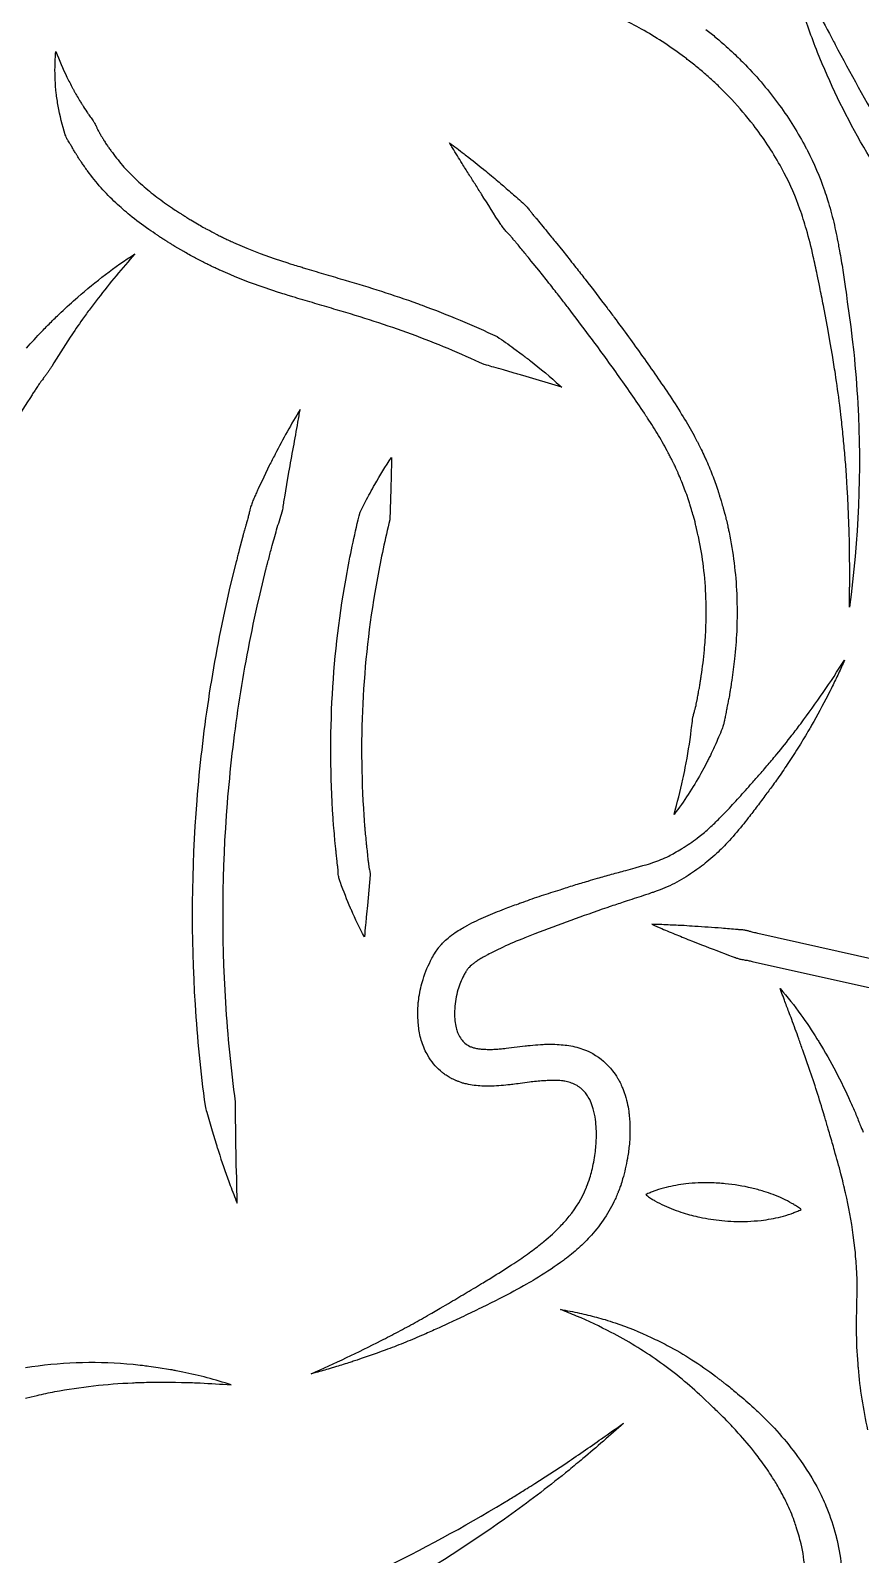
# Model space of a CAD drawing. Header units: millimetres. Extents: x 4236 to 5436, y 1579 to 2339.
# Drawn here: x 4753.8 to 4809.4, y 1769.5 to 1871.5 of the extents above; entities that cross this region are included whole.
import ezdxf

# ---------------------------------------------------------------- set-up
doc = ezdxf.new("R2010")
doc.units = ezdxf.units.MM
doc.layers.add('Default', color=70, linetype='Continuous')

msp = doc.modelspace()

# ---------------------------------------------------------------- linework, layer by layer
at = {"layer": 'Default'}
for points in [[(4805.22, 1875.29, -0.000411), (4805.42, 1874.93), (4806.19, 1873.47, 0.000847), (4807.34, 1871.3, 0.000712), (4807.72, 1870.58, 0.007227), (4810.87, 1864.88, 0.006661), (4813.76, 1859.97, 0.000752), (4814.18, 1859.27), (4816.75, 1855.08, -0.000829), (4817.08, 1854.55, -0.002846), (4817.39, 1854.01, -0.003219), (4817.6, 1853.65, -0.01153), (4816.84, 1854.35, -0.005554), (4816.39, 1854.79, -0.009245), (4815.53, 1855.69, -0.00248), (4815.25, 1855.99, -0.019993), (4813.11, 1858.53, -0.035217), (4809.43, 1864.06, -0.03469), (4806.55, 1870.04, -0.019444), (4805.44, 1873.17, -0.008634), (4805.1, 1874.36, -0.003377), (4804.99, 1874.76, -0.016865), (4804.63, 1876.38, -0.004638), (4804.93, 1875.84, -0.002238)], [(4758.2, 1865.14, -0.005227), (4758.23, 1865.09, -0.000159), (4758.26, 1865.01, 0.004514), (4758.28, 1864.96, 0.008241), (4758.31, 1864.91, 0.011123), (4758.38, 1864.77, 0.003555), (4758.42, 1864.7, 0.002217), (4758.46, 1864.63, 0.001744), (4758.51, 1864.53, 0.006348), (4758.57, 1864.43, 0.00658), (4758.62, 1864.36, -0.002255), (4758.66, 1864.3, -0.000731), (4758.78, 1864.1, 0.005365), (4758.86, 1863.97, 0.009025), (4758.95, 1863.84, 0.000293), (4759.08, 1863.64, 0.006967), (4759.24, 1863.42, 0.004934), (4759.31, 1863.33, 0.022431), (4760.09, 1862.36, 0.021993), (4760.97, 1861.47, 0.020618), (4761.92, 1860.64, 0.015479), (4762.94, 1859.88, 0.006141), (4763.47, 1859.51, 0.003191), (4763.61, 1859.43, 0.001635), (4763.75, 1859.34, -0.000657), (4763.95, 1859.21, -0.000737), (4764.02, 1859.17, -0.001298), (4764.16, 1859.08, 0.000775), (4764.36, 1858.95, 0.002106), (4764.5, 1858.86, 0.001394), (4764.57, 1858.82), (4765.12, 1858.5, 0.010524), (4765.47, 1858.29, 0.003662), (4765.69, 1858.18, 0.002658), (4766.26, 1857.88, 0.008943), (4766.4, 1857.8, 0.005187), (4766.55, 1857.73, 0.001429), (4766.69, 1857.66, -0.002327), (4766.84, 1857.59, -0.001616), (4766.98, 1857.52, 0.000969), (4767.2, 1857.42, 0.002623), (4767.35, 1857.35, 0.001735), (4767.42, 1857.32), (4768.01, 1857.06), (4768.31, 1856.93), (4769.22, 1856.58), (4770.14, 1856.25), (4771.07, 1855.94, -0.00125), (4771.39, 1855.84, 0.000866), (4771.86, 1855.7, 0.002163), (4772.17, 1855.6, 0.001416), (4772.33, 1855.55, 0.001316), (4772.97, 1855.36, 0.000595), (4774.26, 1854.98, -0.000371), (4774.9, 1854.79, -0.015489), (4779.74, 1853.23, -0.001253), (4780.06, 1853.11, -0.021076), (4785.09, 1851.01, -0.005831), (4786.21, 1850.22), (4786.77, 1849.81, -0.002859), (4787.04, 1849.6, -0.001268), (4787.31, 1849.39, -0.01829), (4789.29, 1847.73, -0.001463), (4789.42, 1847.62), (4786.8, 1848.4, -0.001344), (4786.48, 1848.5, -0.00188), (4786.15, 1848.59), (4785.51, 1848.78, 0.000578), (4784.86, 1848.96, 0.002265), (4784.38, 1849.1, 0.00106), (4784.21, 1849.14, 0.0209), (4779.35, 1851.17, 0.009215), (4776.85, 1852.03, 0.007637), (4774.31, 1852.81, 0.000747), (4773.03, 1853.19, -0.001721), (4771.74, 1853.57, -0.002812), (4771.41, 1853.67, -0.001468), (4771.09, 1853.77, 0.000429), (4770.6, 1853.92, 0.000581), (4770.44, 1853.97), (4769.47, 1854.3), (4768.49, 1854.64), (4767.53, 1855.02), (4767.21, 1855.16), (4766.57, 1855.43, -0.003332), (4766.41, 1855.51, -0.001756), (4766.26, 1855.58, 0.00051), (4766.02, 1855.69, 0.000694), (4765.94, 1855.73, 0.002049), (4765.78, 1855.81, -0.001436), (4765.63, 1855.88, -0.00688), (4765.43, 1855.98, -0.006305), (4765.32, 1856.04, -0.00327), (4764.63, 1856.4, -0.007649), (4764.25, 1856.61, -0.004573), (4764.1, 1856.7), (4763.5, 1857.05, -0.002697), (4763.35, 1857.14, -0.001424), (4763.2, 1857.24, 0.000414), (4762.98, 1857.38, 0.000563), (4762.91, 1857.42, 0.001292), (4762.76, 1857.51, -0.000973), (4762.54, 1857.65, -0.002347), (4762.4, 1857.75, -0.001537), (4762.33, 1857.8, -0.006022), (4761.75, 1858.19, -0.017193), (4760.49, 1859.14, -0.017968), (4759.55, 1859.96, -0.021964), (4758.55, 1860.98, -0.022863), (4757.65, 1862.1, -0.008351), (4757.49, 1862.32, -0.002958), (4757.39, 1862.46, -0.000774), (4757.24, 1862.68, -0.010681), (4757.11, 1862.87, -0.003535), (4757.04, 1862.98, -0.001198), (4756.95, 1863.13, 0.002637), (4756.85, 1863.29, -0.008458), (4756.78, 1863.4, -0.004455), (4756.71, 1863.52, 0.0006), (4756.62, 1863.67, 0.004906), (4756.56, 1863.79, 0.00846), (4756.48, 1863.9, -0.001606), (4756.39, 1864.05, -0.006296), (4756.32, 1864.17, -0.021622), (4756.22, 1864.37, -0.025432), (4756.15, 1864.53, -0.032641), (4755.68, 1866.45, -0.016191), (4755.55, 1867.32, -0.031437), (4755.47, 1869.07, -0.020764), (4755.52, 1870.1, 0.018396), (4756.27, 1868.39, 0.009946), (4756.64, 1867.65, 0.005523), (4756.68, 1867.58, 0.003508), (4756.72, 1867.51, 0.00151), (4756.76, 1867.44, 0.000181), (4756.8, 1867.36, -0.002525), (4756.84, 1867.29, 0.001793), (4756.9, 1867.18, 0.007382), (4756.96, 1867.08, 0.00371), (4757.17, 1866.73, 0.00695), (4757.3, 1866.52, 0.012694), (4757.61, 1866.05, 0.003504), (4757.74, 1865.85, 0.002774), (4757.93, 1865.59, 0.000864), (4758.02, 1865.46, -0.006), (4758.07, 1865.38, -0.011278), (4758.12, 1865.3, -0.02102), (4758.18, 1865.19, -0.009447)], [(4798.37, 1826.18, 0.00351), (4798.39, 1826.25, 0.000843), (4798.42, 1826.39), (4798.5, 1826.77, -0.001413), (4798.53, 1826.96, 0.001009), (4798.58, 1827.24, 0.002498), (4798.62, 1827.43, 0.00164), (4798.64, 1827.53, -0.001728), (4798.67, 1827.72, 0.001147), (4798.71, 1828.01, 0.004566), (4798.76, 1828.3, 0.012341), (4798.97, 1830.03, 0.013004), (4799.06, 1831.38, 0.041493), (4798.91, 1835.6, 0.020568), (4798.6, 1837.49, 0.008801), (4798.58, 1837.58, 0.005223), (4798.56, 1837.68, 0.002671), (4798.51, 1837.86), (4798.42, 1838.28, -0.001809), (4798.38, 1838.42, 0.004954), (4798.36, 1838.52, 0.006607), (4798.34, 1838.61), (4798.23, 1838.98, 0.003657), (4798.1, 1839.44, 0.007665), (4798.02, 1839.71, -0.001923), (4797.99, 1839.8, 0.001195), (4797.95, 1839.94, 0.005026), (4797.9, 1840.08), (4797.78, 1840.44, 0.012143), (4797.4, 1841.41, 0.007272), (4797.22, 1841.85, 0.005807), (4797.14, 1842.03, 0.003356), (4797.06, 1842.2, 0.000148), (4796.94, 1842.46, -0.000764), (4796.9, 1842.54, -0.001648), (4796.81, 1842.71, 0.002363), (4796.68, 1842.97, 0.007173), (4796.55, 1843.22, 0.013771), (4795.89, 1844.4, 0.009235), (4795.16, 1845.55, 0.00192), (4794.95, 1845.88, 0.004909), (4794.06, 1847.18, 0.00305), (4793.15, 1848.48, 0.006002), (4791.28, 1851.05, 0.0045), (4789.84, 1852.95, 0.001009), (4789.35, 1853.58, 0.000707), (4788.74, 1854.36, 0.002215), (4788.37, 1854.83), (4787.87, 1855.45), (4787.37, 1856.07, 0.002784), (4786.87, 1856.68, 0.000875), (4786.36, 1857.3, -0.001049), (4786.23, 1857.45, 0.002762), (4786.07, 1857.64, 0.007461), (4785.91, 1857.83, 0.004356), (4785.84, 1857.9, -0.00204), (4785.67, 1858.08, -0.00591), (4785.57, 1858.19, -0.025423), (4785.39, 1858.42, -0.011671), (4785.33, 1858.51, -0.000662), (4784.04, 1860.54, -0.0007), (4783.61, 1861.23, -0.002186), (4783.17, 1861.91, -0.001152), (4782.74, 1862.6, -0.000665), (4782.42, 1863.12, -0.002543), (4782.1, 1863.64, -0.002929), (4781.89, 1863.99, -0.004303), (4782.38, 1863.62, -0.00219), (4782.87, 1863.25, -0.000515), (4783.19, 1863, -0.003256), (4784.3, 1862.11, -0.000715), (4784.46, 1861.98, -0.003011), (4784.93, 1861.59, -0.00103), (4785.7, 1860.93, -0.000779), (4786.47, 1860.26, -0.002619), (4786.92, 1859.86, -0.026218), (4787.1, 1859.68, -0.01047), (4787.19, 1859.56, -0.006297), (4787.29, 1859.44, -0.002021), (4787.44, 1859.24, 0.006974), (4787.53, 1859.12, 0.004774), (4787.63, 1859, 0.001797), (4787.69, 1858.93), (4787.95, 1858.62, -0.001632), (4788.72, 1857.68, -0.001695), (4788.97, 1857.37), (4789.48, 1856.75), (4789.98, 1856.12, -0.002591), (4790.36, 1855.64, -0.000718), (4790.98, 1854.85, -0.003623), (4792.45, 1852.93, -0.001788), (4792.93, 1852.29, -0.005953), (4794.83, 1849.68, -0.002675), (4795.76, 1848.36, -0.004549), (4796.67, 1847.02, -0.009362), (4797.55, 1845.63, -0.012862), (4798.28, 1844.38, -0.002165), (4798.38, 1844.19, -0.005308), (4798.47, 1844.01, -0.00309), (4798.57, 1843.82, -0.001784), (4798.76, 1843.45, -0.0026), (4798.98, 1842.97, -0.007115), (4799.11, 1842.69, -0.014607), (4799.55, 1841.62, -0.005114), (4799.73, 1841.13), (4799.86, 1840.73, -0.004087), (4799.9, 1840.63, -0.002071), (4799.93, 1840.53, 0.00063), (4799.99, 1840.33, -0.008357), (4800.07, 1840.08, -0.002997), (4800.11, 1839.93, -0.003038), (4800.22, 1839.53), (4800.34, 1839.13, -0.007174), (4800.36, 1839.05, -0.004796), (4800.38, 1838.98, -0.002707), (4800.41, 1838.82, 0.003491), (4800.44, 1838.72), (4800.53, 1838.32, -0.003975), (4800.59, 1838.06, -0.008501), (4800.62, 1837.91, -0.040327), (4801.13, 1833.78, -0.022247), (4801.13, 1831.28, -0.016522), (4800.98, 1829.43, -0.009477), (4800.8, 1828, -0.00386), (4800.77, 1827.8, -0.001915), (4800.74, 1827.59, 0.000477), (4800.69, 1827.29, 0.000715), (4800.67, 1827.18, -0.00317), (4800.64, 1826.98, -0.001712), (4800.6, 1826.78, 0.000347), (4800.54, 1826.47, 0.000602), (4800.52, 1826.37, -0.001041), (4800.48, 1826.17, 0.00083), (4800.42, 1825.86, 0.001947), (4800.38, 1825.66, 0.001272), (4800.35, 1825.51, 0.002674), (4800.32, 1825.35, -0.003139), (4800.3, 1825.25, -0.00622), (4800.28, 1825.15, -0.018336), (4800.25, 1825.03, -0.014579), (4800.21, 1824.9, -0.01081), (4800.16, 1824.75, -0.006802), (4799.92, 1824.18, -0.005106), (4799.66, 1823.61, -0.002342), (4799.49, 1823.23, 0.001646), (4799.4, 1823.04, -0.001716), (4799.26, 1822.76, -0.005912), (4799.12, 1822.49), (4798.93, 1822.12), (4798.73, 1821.76, -0.03521), (4796.94, 1819.02, 0.012774), (4797.52, 1821.37, 0.005502), (4797.69, 1822.15, 0.018185), (4798.09, 1824.68, 0.004842), (4798.16, 1825.26, -0.017884), (4798.18, 1825.43, -0.013092), (4798.23, 1825.64, -0.00733), (4798.26, 1825.78, -0.001071), (4798.3, 1825.92, 0.004232), (4798.33, 1826.02, 0.011287), (4798.36, 1826.11, 0.005864)], [(4766.33, 1796.71, 0.002773), (4766.37, 1796.61), (4766.5, 1796.2, 0.011728), (4767.21, 1794.18, 0.004686), (4767.67, 1792.98, 0.001272), (4767.67, 1793.08, 0.003909), (4767.66, 1793.62, -0.0001), (4767.65, 1794.05, -0.003092), (4767.64, 1794.47, -0.002661), (4767.64, 1794.69), (4767.61, 1795.54), (4767.6, 1796.39, -0.004372), (4767.56, 1799.77, -0.017513), (4766.91, 1806.42, -0.035447), (4767.02, 1819.77, -0.016802), (4767.78, 1826.41, -0.017464), (4769.02, 1832.97), (4769.2, 1833.79), (4769.6, 1835.41, -0.001035), (4769.62, 1835.51, -0.001857), (4769.7, 1835.82, 0.000847), (4769.81, 1836.22, -0.004022), (4770.02, 1837.03, -0.004763), (4770.36, 1838.23, -0.003241), (4770.73, 1839.43, 0.002208), (4770.76, 1839.64, 0.001137), (4770.79, 1839.85, -0.000919), (4770.86, 1840.27), (4771, 1841.1), (4771.14, 1841.93, 0.003688), (4771.29, 1842.77, -0.001478), (4771.44, 1843.6, 0.000492), (4771.74, 1845.28, 0.001944), (4771.89, 1846.13, 0.018366), (4770.21, 1843.13, 0.003624), (4769.82, 1842.37), (4769.45, 1841.6), (4769.08, 1840.82, -0.000411), (4768.99, 1840.62, 0.000689), (4768.86, 1840.33, 0.003041), (4768.72, 1840.03, 0.026783), (4768.62, 1839.73, 0.008623), (4768.57, 1839.58, 0.005419), (4768.53, 1839.42, 0.002496), (4768.47, 1839.16, -0.007004), (4768.4, 1838.9, -0.002846), (4768.32, 1838.6, 0.002059), (4768.26, 1838.39, -0.000662), (4768.23, 1838.29, -0.000538), (4768.14, 1837.98, 0.001575), (4768.08, 1837.78, 0.003025), (4768.03, 1837.57), (4767.81, 1836.74, -0.000402), (4767.76, 1836.54, 0.000617), (4767.68, 1836.23, 0.002814), (4767.6, 1835.92), (4767.19, 1834.26), (4767, 1833.43, 0.017663), (4765.74, 1826.72, 0.01666), (4764.96, 1819.94, 0.035401), (4764.85, 1806.29, 0.017479), (4765.52, 1799.5, 0.000277), (4765.63, 1799.08, 0.001179), (4765.81, 1798.46, 0.002555), (4765.99, 1797.84), (4766.26, 1796.97, -0.000482), (4766.3, 1796.82, 0.00145)], [(4774.44, 1815.05, -0.003836), (4774.44, 1815.11, -0.001355), (4774.43, 1815.21, 0.010816), (4774.43, 1815.31, 0.007377), (4774.42, 1815.4, 0.002859), (4774.41, 1815.47, 0.001076), (4774.4, 1815.6, -0.003449), (4774.38, 1815.72, -0.003954), (4774.34, 1816.11, -0.001806), (4774.3, 1816.49, -0.000408), (4774.27, 1816.75, -0.00404), (4774.23, 1817.13, -0.001866), (4774.2, 1817.52, -0.000439), (4774.18, 1817.77, -0.00376), (4774.14, 1818.16, -0.002073), (4774.11, 1818.55, -0.000632), (4774.1, 1818.8, -0.031526), (4774.05, 1827.04, -0.031726), (4775.03, 1835.22, -0.015863), (4775.9, 1839.25, -0.003605), (4776.26, 1839.96, -0.011124), (4776.89, 1841.11, -0.021056), (4778.01, 1842.91, -0.003227), (4778, 1842.38, -0.001906), (4777.99, 1841.85, -0.00109), (4777.96, 1840.81), (4777.9, 1838.75, 0.016094), (4777.06, 1834.85, 0.031715), (4776.11, 1826.93, 0.031786), (4776.16, 1818.94, 0.000931), (4776.18, 1818.57, 0.00248), (4776.21, 1818.2, 0.002686), (4776.23, 1817.95, 0.000843), (4776.28, 1817.45, 0.003129), (4776.31, 1817.08, 0.001459), (4776.33, 1816.96, 0.00078), (4776.38, 1816.46, 0.003047), (4776.42, 1816.09, 0.001426), (4776.43, 1815.96, -0.003437), (4776.44, 1815.9, -0.002082), (4776.46, 1815.78, 0.002832), (4776.47, 1815.68, 0.006027), (4776.48, 1815.59, 0.009608), (4776.5, 1815.47, 0.007243), (4776.52, 1815.38, -0.000912), (4776.55, 1815.22, -0.030097), (4776.57, 1815.1, -0.02268), (4776.57, 1814.97), (4776.39, 1812.92, -0.000387), (4776.32, 1812.14, -0.001833), (4776.27, 1811.62, -0.004885), (4776.19, 1810.83, -0.022126), (4775.32, 1812.62, -0.001289), (4775.27, 1812.74, -0.015811), (4774.59, 1814.45, -0.002036), (4774.5, 1814.7, -0.032576), (4774.47, 1814.83, -0.020775), (4774.44, 1814.99, -0.006366)], [(4781.93, 1801.39, -0.003077), (4781.88, 1801.42), (4781.67, 1801.55, -0.011149), (4781.55, 1801.63, -0.006882), (4781.43, 1801.73, -0.002388), (4781.34, 1801.8, -0.000528), (4781.29, 1801.84, -0.082123), (4780.45, 1802.87, -0.028065), (4780.22, 1803.31, -0.050538), (4779.91, 1804.27, -0.018789), (4779.83, 1804.73, -0.007068), (4779.81, 1804.93, -0.044759), (4779.79, 1806.2, -0.009278), (4779.81, 1806.49, -0.038178), (4780.04, 1807.7, -0.009512), (4780.12, 1807.97, -0.050155), (4780.72, 1809.39, -0.018378), (4780.95, 1809.79, -0.018988), (4781.17, 1810.1, 0.001815), (4781.25, 1810.19, -0.003708), (4781.32, 1810.28, -0.006313), (4781.38, 1810.34, -0.009679), (4781.48, 1810.44), (4781.63, 1810.6), (4781.8, 1810.74, -0.02514), (4782.28, 1811.11, -0.015293), (4782.68, 1811.36, -0.006943), (4783, 1811.54, -0.001093), (4783.08, 1811.59, -0.020937), (4784.33, 1812.19, -0.009661), (4785.58, 1812.69, -0.005638), (4786.51, 1813.04, -0.001591), (4786.82, 1813.15, -0.004067), (4787.44, 1813.37, -0.00279), (4788.06, 1813.58, -0.001592), (4788.69, 1813.78, -0.000788), (4789.31, 1813.98, -0.001016), (4790.24, 1814.28, -0.002674), (4791.18, 1814.56, -0.002885), (4791.81, 1814.75, -0.002677), (4792.75, 1815.01, -0.001334), (4793.7, 1815.27, -0.000394), (4794.32, 1815.44, 0.001229), (4794.62, 1815.53, 0.00231), (4794.93, 1815.61, 0.007972), (4795.51, 1815.79, 0.038397), (4796.58, 1816.23, 0.012757), (4796.97, 1816.44, 0.010123), (4797.43, 1816.71, 0.003025), (4797.62, 1816.83, 0.024306), (4798.61, 1817.53, 0.018499), (4799.32, 1818.12, 0.012775), (4799.99, 1818.77, 0.00586), (4800.43, 1819.21, 0.004584), (4800.86, 1819.68, 0.003037), (4801.29, 1820.15, 0.001652), (4801.72, 1820.63, 0.000745), (4802.15, 1821.11, 0.001476), (4802.69, 1821.72, 0.002866), (4803, 1822.08, 0.003333), (4803.31, 1822.45, 0.001637), (4803.62, 1822.82, 0.000464), (4803.83, 1823.06, 0.007847), (4804.83, 1824.32, 0.003501), (4805.42, 1825.09, 0.019589), (4808.35, 1829.35, -0.00745), (4807.95, 1828.46, -0.005295), (4807.53, 1827.58, -0.002178), (4807.24, 1826.99, -0.012796), (4806.15, 1824.99, -0.002), (4805.99, 1824.71, -0.00825), (4805.31, 1823.59, -0.006658), (4804.6, 1822.49, -0.007491), (4803.96, 1821.54, -0.000879), (4803.86, 1821.41, -0.003285), (4803.58, 1821.01, -0.001484), (4803.09, 1820.35, -0.002451), (4802.51, 1819.57, -0.004263), (4801.91, 1818.79, -0.003808), (4801.5, 1818.27, -0.018886), (4800.51, 1817.13, -0.01964), (4799.66, 1816.29, -0.010442), (4799.14, 1815.84, -0.013861), (4798.66, 1815.47, -0.002329), (4798.59, 1815.42, -0.009619), (4798.03, 1815.03, -0.015193), (4797.44, 1814.66, -0.03841), (4796.15, 1814.03, -0.010316), (4795.59, 1813.82, -0.002902), (4795.35, 1813.74, -0.002254), (4795.03, 1813.63, -0.000665), (4794.88, 1813.58, 0.000787), (4793.65, 1813.18, 0.00208), (4792.73, 1812.87, 0.000938), (4792.43, 1812.77, 0.004827), (4790.01, 1811.92, 0.005047), (4787.61, 1811.02, 0.005077), (4786.73, 1810.67, 0.011513), (4785.3, 1810.05, 0.010889), (4784.75, 1809.78, 0.005256), (4784.36, 1809.57, 0.001241), (4784.23, 1809.5, 0.00899), (4783.92, 1809.32, 0.010655), (4783.7, 1809.18, 0.010577), (4783.54, 1809.07, 0.019316), (4783.36, 1808.92), (4783.28, 1808.85), (4783.21, 1808.77, 0.028238), (4783.14, 1808.7, -0.005599), (4783.08, 1808.63, 0.016387), (4782.98, 1808.48, 0.018559), (4782.85, 1808.24, 0.050327), (4782.46, 1807.27, 0.053281), (4782.24, 1806.03, 0.037644), (4782.24, 1805.32, 0.007841), (4782.25, 1805.2, 0.032295), (4782.34, 1804.73, 0.032294), (4782.44, 1804.41, 0.012775), (4782.48, 1804.32, 0.050778), (4782.68, 1803.97, 0.058251), (4782.92, 1803.71, 0.071503), (4783.26, 1803.49, 0.029599), (4783.46, 1803.41, 0.011626), (4783.56, 1803.39, 0.026794), (4783.83, 1803.33, 0.017041), (4784.07, 1803.3, 0.014022), (4784.32, 1803.29, 0.00938), (4784.52, 1803.28, 0.011638), (4784.87, 1803.29, 0.00838), (4785.23, 1803.32, 0.004654), (4785.53, 1803.35, 0.001877), (4785.69, 1803.36), (4786.96, 1803.52, -0.002591), (4787.3, 1803.55, -0.009795), (4787.99, 1803.61, -0.006776), (4788.35, 1803.63, -0.010998), (4788.81, 1803.63, -0.018194), (4789.38, 1803.6, -0.018496), (4789.88, 1803.54, -0.0527), (4790.94, 1803.26, -0.033771), (4791.49, 1803, -0.101248), (4792.82, 1801.86, -0.030618), (4793.15, 1801.37, -0.011757), (4793.28, 1801.14, -0.012555), (4793.44, 1800.81, -0.015127), (4793.55, 1800.53, -0.009002), (4793.6, 1800.39, -0.028508), (4793.79, 1799.72, -0.01935), (4793.9, 1799.15, -0.007992), (4793.93, 1798.87, -0.047742), (4793.95, 1797.05, -0.018593), (4793.84, 1796.16, -0.00329), (4793.81, 1795.99, -0.028238), (4793.49, 1794.61, -0.010524), (4793.36, 1794.18, -0.008897), (4793.25, 1793.88, 0.001087), (4793.2, 1793.76, -0.004427), (4793.17, 1793.67, -0.007627), (4793.13, 1793.59, -0.001454), (4793.06, 1793.42, -0.002935), (4792.99, 1793.25, -0.074668), (4791.4, 1790.85, -0.027403), (4790.53, 1789.98, -0.021441), (4789.6, 1789.21, -0.005018), (4789.32, 1789.01, -0.022753), (4787.63, 1787.9, -0.006222), (4787.06, 1787.57, -0.01069), (4785.32, 1786.63, -0.004658), (4784.15, 1786.05, -0.002294), (4782.98, 1785.48, -0.000594), (4782.39, 1785.2), (4781.8, 1784.93), (4781.21, 1784.65, -0.000813), (4780.76, 1784.45, -0.00251), (4780.31, 1784.25, -0.002804), (4780.01, 1784.12, -0.00481), (4778.81, 1783.62, -0.00645), (4777.59, 1783.15, -0.010725), (4775.44, 1782.4, -0.001374), (4775.13, 1782.3, -0.003072), (4774.2, 1782.01, -0.001673), (4773.89, 1781.92, -0.00432), (4773.42, 1781.78, -0.003069), (4772.95, 1781.65, -0.001307), (4772.63, 1781.57, 0.014448), (4777.31, 1783.79, 0.003135), (4778.46, 1784.38, 0.004753), (4779.59, 1785, 0.0008), (4780.15, 1785.31, 0.001992), (4780.71, 1785.63), (4781.26, 1785.95), (4781.82, 1786.28, 0.000624), (4782.94, 1786.94, 0.002539), (4784.04, 1787.6, 0.001969), (4784.86, 1788.1, 0.009157), (4786.21, 1788.96, 0.00951), (4787.24, 1789.67, 0.013289), (4788.1, 1790.33, 0.002271), (4788.22, 1790.43, 0.029261), (4789.33, 1791.45, 0.020182), (4789.92, 1792.11, 0.071901), (4791.05, 1794.01, 0.002484), (4791.08, 1794.08, 0.016572), (4791.29, 1794.68, 0.016059), (4791.43, 1795.17, 0.028074), (4791.65, 1796.32, 0.02601), (4791.73, 1797.34, 0.039626), (4791.67, 1798.6, 0.036014), (4791.52, 1799.31, 0.036855), (4791.33, 1799.83, 0.035918), (4791.14, 1800.18, 0.030409), (4790.94, 1800.44, -0.00107), (4790.83, 1800.55), (4790.76, 1800.62), (4790.68, 1800.69, -0.005901), (4790.6, 1800.75, 0.007368), (4790.52, 1800.81), (4790.44, 1800.86), (4790.34, 1800.91, 0.045043), (4789.98, 1801.06, 0.032548), (4789.62, 1801.15, 0.008899), (4789.51, 1801.17, 0.026117), (4789.06, 1801.21, 0.020545), (4788.52, 1801.2, 0.00937), (4788.16, 1801.18, 0.007981), (4787.71, 1801.14, 0.00539), (4787.25, 1801.09, 0.00065), (4786.62, 1801, -0.001883), (4786.13, 1800.94, -0.000997), (4785.96, 1800.92, -0.007688), (4785.36, 1800.86, -0.013293), (4784.73, 1800.82, -0.004737), (4784.54, 1800.82, -0.014529), (4784.06, 1800.83, -0.045413), (4783.04, 1800.97, -0.005384), (4782.94, 1800.99, 0.00257), (4782.83, 1801.02, -0.00758), (4782.72, 1801.05), (4782.51, 1801.13, -0.013635), (4782.43, 1801.15, -0.009934), (4782.35, 1801.19, -0.006509), (4782.27, 1801.22, -0.003278), (4782.19, 1801.26, -0.001111), (4782.08, 1801.31, -0.015925), (4782.02, 1801.34, -0.010588)], [(4795.59, 1793.79, 0.01182), (4795.34, 1793.69, 0.019326), (4795.04, 1793.56, 0.008733), (4795.15, 1793.47, 0.016756), (4795.42, 1793.29, 0.009335), (4795.65, 1793.15, 0.020798), (4796.28, 1792.83, 0.032872), (4797.55, 1792.34, 0.024254), (4798.67, 1792.05, 0.027237), (4800.13, 1791.83, 0.015123), (4800.94, 1791.77, 0.037441), (4802.76, 1791.84, 0.033216), (4804.09, 1792.08, 0.020917), (4804.77, 1792.28, 0.004311), (4804.9, 1792.33, 0.011952), (4805.15, 1792.43, 0.019428), (4805.45, 1792.56, 0.008771), (4805.34, 1792.65, 0.016884), (4805.07, 1792.83, 0.009483), (4804.83, 1792.97, 0.021034), (4804.21, 1793.3, 0.033207), (4802.94, 1793.78, 0.017536), (4802.14, 1794, 0.034643), (4800.36, 1794.29, 0.017903), (4799.38, 1794.35, 0.034089), (4797.73, 1794.28, 0.032929), (4796.4, 1794.04, 0.02082), (4795.72, 1793.84, 0.004234)]]:
    msp.add_lwpolyline(points, format="xyb", close=True, dxfattribs=at)
for points in [[(4799.07, 1871.58, -0.01077), (4799.76, 1871.02, -0.003276), (4800.1, 1870.73, -0.001875), (4800.43, 1870.44, -0.003506), (4800.92, 1869.99, -0.012544), (4801.71, 1869.21, -0.037129), (4804, 1866.49, -0.034296), (4805.77, 1863.66, -0.002481), (4805.87, 1863.47, -0.03552), (4807.01, 1860.8, -0.008965), (4807.22, 1860.16, -0.016601), (4807.63, 1858.67, -0.011615), (4807.94, 1857.17, -0.00235), (4808.02, 1856.75, -0.005456), (4808.24, 1855.47, -0.004172), (4808.43, 1854.2, -0.001995), (4808.54, 1853.35), (4808.77, 1851.66), (4808.87, 1850.81), (4808.97, 1849.96, -0.011296), (4809.24, 1846.54, -0.048638), (4808.68, 1832.9), (4808.69, 1833.76, -0.001806), (4808.69, 1833.97, 0.001394), (4808.7, 1834.29, 0.004366), (4808.7, 1834.61, -0.001157), (4808.7, 1835.03, 0.001645), (4808.7, 1835.67, 0.004815), (4808.69, 1836.3), (4808.68, 1837.15), (4808.66, 1838, 0.00285), (4808.65, 1838.42, 0.001661), (4808.63, 1838.85, 0.000943), (4808.6, 1839.69, 0.001563), (4808.53, 1840.96, 0.002352), (4808.48, 1841.81, 0.005353), (4808.38, 1843.07, 0.002928), (4808.26, 1844.33, 0.00421), (4808.13, 1845.59, 0.003568), (4808.03, 1846.43, 0.006091), (4807.74, 1848.52, 0.004361), (4807.54, 1849.76), (4807.4, 1850.59), (4807.25, 1851.42), (4806.94, 1853.09, 0.001136), (4806.69, 1854.33, 0.002161), (4806.53, 1855.16, 0.00523), (4806.26, 1856.38, 0.01346), (4805.8, 1858.19, 0.013737), (4805.37, 1859.55, 0.037067), (4804.32, 1861.95, 0.007708), (4804.04, 1862.48, 0.035997), (4802.25, 1865.18, 0.025087), (4800.8, 1866.88, 0.009448), (4800.1, 1867.6, 0.011156), (4799.51, 1868.16, 0.003378), (4799.21, 1868.43, 0.001917), (4798.91, 1868.7, 0.001652), (4798.59, 1868.96, 0.009499), (4797.88, 1869.53, 0.004706), (4797.64, 1869.71, 0.015263), (4796.31, 1870.65, 0.016785), (4794.93, 1871.5, 0.031027), (4792.21, 1872.84, 0.00224)], [(4753.56, 1850.24, -0.01075), (4754.59, 1851.36, -0.005334), (4755.23, 1852.01, -0.00463), (4755.88, 1852.64, -0.011558), (4756.99, 1853.65, -0.034606), (4760.81, 1856.55, 0.016017), (4758.36, 1853.58, 0.004584), (4757.83, 1852.88, 0.003217), (4757.31, 1852.17, 0.009504), (4756.49, 1850.97, 0.013661), (4755.25, 1849.01, -0.011338), (4755.13, 1848.82, -0.008254), (4755.01, 1848.65, -0.005127), (4754.88, 1848.47, -0.001992), (4754.75, 1848.3, 0.002444), (4754.58, 1848.07, 0.009211), (4754.47, 1847.92, 0.003532), (4754.41, 1847.84, 0.00227), (4754.33, 1847.72, 0.000497), (4754.25, 1847.6, 0.004228), (4754.09, 1847.36, 0.00122), (4754.01, 1847.24, 0.000823), (4753.93, 1847.12, 0.013257), (4752.73, 1845.15, 0.012638)], [(4817.39, 1807.72), (4802.54, 1811.05, -0.007058), (4802.41, 1811.08, -0.005267), (4802.24, 1811.12, 0.002013), (4801.98, 1811.19, 0.002944), (4801.89, 1811.22, 0.01113), (4801.79, 1811.24, 0.021204), (4801.54, 1811.28, 0.007072), (4801.41, 1811.29, 0.001925), (4801.28, 1811.3, -0.00213), (4801.19, 1811.31, 0.001401), (4800.12, 1811.4, 0.004101), (4798.33, 1811.52, 0.001453), (4797.61, 1811.57, 0.003411), (4796.53, 1811.62, 0.004776), (4795.45, 1811.66, 0.003284), (4796.11, 1811.37, 0.003717), (4797.11, 1810.96, 0.002334), (4798.11, 1810.55, 0.001875), (4798.78, 1810.29, 0.003511), (4800.83, 1809.51, -0.000636), (4800.96, 1809.46, 0.002993), (4801.04, 1809.43, 0.005581), (4801.12, 1809.4, 0.009178), (4801.23, 1809.37, 0.023502), (4801.47, 1809.31, 0.004233), (4801.64, 1809.28, -0.002941), (4801.9, 1809.24, -0.005504), (4802.04, 1809.21, -0.008303), (4802.17, 1809.18), (4817.82, 1805.68)], [(4809.92, 1777.81, -0.03286), (4809.28, 1781.96, -0.002008), (4809.26, 1782.24, -0.018467), (4809.16, 1784.49, -0.003997), (4809.16, 1785.05, -0.002369), (4809.17, 1785.61, -0.001658), (4809.19, 1786.7, 0.011939), (4809.19, 1788, 0.008986), (4809.15, 1788.78, 0.008181), (4809.1, 1789.42, 0.003923), (4809.07, 1789.81), (4809.01, 1790.33), (4808.94, 1790.85, 0.022875), (4808.42, 1793.68, 0.008678), (4808.11, 1794.96, 0.003238), (4807.9, 1795.74, 0.002015), (4807.68, 1796.51, 0.000815), (4807.53, 1797.04, 0.000935), (4807.23, 1798.08, 0.002151), (4807, 1798.85, 0.000949), (4806.92, 1799.11, 0.00566), (4806.44, 1800.66, 0.004197), (4805.92, 1802.2, 0.001934), (4805.56, 1803.23, 0.002561), (4805.29, 1804, 0.001148), (4804.82, 1805.29, 0.001061), (4804.62, 1805.8, -0.000898), (4804.33, 1806.58, -0.002029), (4804.14, 1807.1, -0.001318), (4804.05, 1807.36, -0.02268), (4805.42, 1805.61, -0.015253), (4806.51, 1803.99, -0.001852), (4806.66, 1803.75, -0.031591), (4808.74, 1799.8, -0.007003), (4809.08, 1799.03, -0.004564), (4809.39, 1798.25, -0.001589), (4809.6, 1797.74, -0.001774)], [(4805.7, 1768.43, 0.042726), (4805.44, 1770.19, 0.022351), (4805.12, 1771.31, 0.007053), (4804.99, 1771.72, 0.024962), (4804.49, 1772.9, 0.02011), (4803.88, 1774.05, 0.011337), (4803.42, 1774.79, 0.016493), (4802.73, 1775.79, 0.005575), (4802.39, 1776.23, 0.019609), (4801.24, 1777.6, 0.006931), (4800.47, 1778.42, 0.005606), (4799.99, 1778.9, 0.005563), (4799.33, 1779.53), (4799, 1779.85, 0.001837), (4798.83, 1780.01, 0.003316), (4798.66, 1780.16, 0.03425), (4795.85, 1782.44, 0.033045), (4792.72, 1784.34, 0.020328), (4790.41, 1785.43, 0.007791), (4789.33, 1785.87, -0.017304), (4790.6, 1785.63, -0.006203), (4791.17, 1785.5, -0.011656), (4792.31, 1785.19, -0.009685), (4792.99, 1784.97, -0.029601), (4795.41, 1784, -0.011883), (4796.48, 1783.47, -0.040603), (4799.71, 1781.41, -0.004629), (4799.9, 1781.26, -0.001273), (4799.99, 1781.19, -0.000777), (4800.08, 1781.12, -0.001167), (4800.27, 1780.97, -0.00313), (4800.46, 1780.83, -0.005778), (4801.19, 1780.23, -0.011832), (4802.28, 1779.28, -0.005791), (4802.63, 1778.95, -0.019269), (4803.98, 1777.56, -0.024551), (4805.21, 1776.03, -0.04055), (4806.65, 1773.71, -0.020376), (4807.17, 1772.57, -0.034833), (4807.77, 1770.76, -0.002165), (4807.8, 1770.64, -0.037212), (4808.13, 1768.75, -0.002299)], [(4753.49, 1779.93), (4753.88, 1780.03), (4754.27, 1780.12, -0.009059), (4755.45, 1780.37, -0.036632), (4760.67, 1780.96, -0.00396), (4760.87, 1780.98, -0.005467), (4761.28, 1780.99, -0.002457), (4761.9, 1781, 0.002721), (4762.31, 1781.01), (4763.13, 1781.01), (4763.54, 1781), (4763.95, 1780.99, -0.001689), (4764.16, 1780.99, -0.006454), (4765.19, 1780.95, -0.003463), (4767.26, 1780.83, 0.011948), (4765.66, 1781.3, 0.016431), (4764.03, 1781.67), (4763.59, 1781.77, 0.006553), (4763.46, 1781.79, 0.002125), (4763.31, 1781.82, -0.002414), (4763.2, 1781.83), (4762.38, 1781.97, 0.001086), (4761.75, 1782.06, 0.002949), (4761.33, 1782.11, 0.007995), (4760.7, 1782.18, 0.059237), (4753.92, 1782.03), (4753.49, 1781.97)], [(4777.18, 1768.4, 0.023627), (4785.56, 1772.95, 0.004141), (4786.33, 1773.42, 0.001809), (4787.09, 1773.89, 0.000342), (4787.6, 1774.21), (4788.61, 1774.86), (4789.61, 1775.52, 0.006457), (4792.08, 1777.22, 0.002698), (4793.55, 1778.26, -0.011061), (4790.83, 1775.89, -0.003114), (4789.9, 1775.12, -0.014569), (4786.07, 1772.19, -0.027833), (4777.93, 1766.97, -0.001506)]]:
    msp.add_lwpolyline(points, format="xyb", dxfattribs=at)

doc.saveas('drawing.dxf')
